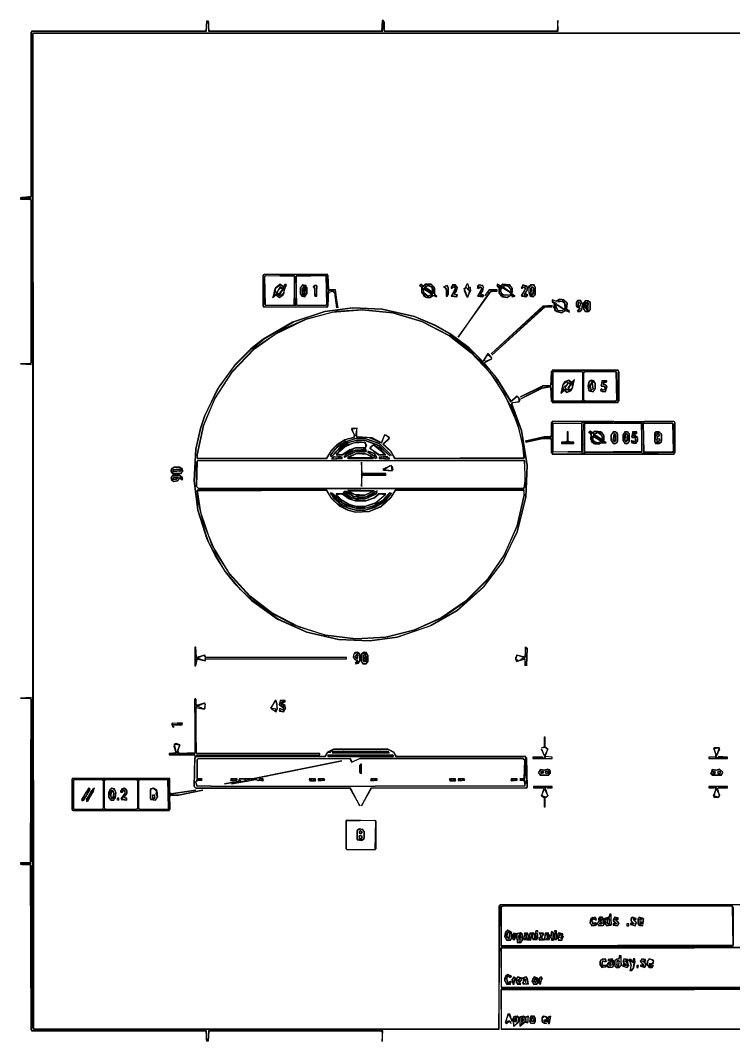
# Model space of a CAD drawing. Extents: x 57 to 2329, y 4 to 1645.
# Drawn here: x 57 to 1202, y 4 to 1645 of the extents above; entities that cross this region are included whole.
import ezdxf

# ---------------------------------------------------------------- set-up
doc = ezdxf.new("R2010")
doc.units = 0
doc.layers.add('CONTOURS', color=7, linetype='Continuous')

msp = doc.modelspace()

# ---------------------------------------------------------------- linework, layer by layer
at = {"layer": 'CONTOURS'}
for points in [[(920, 1645), (919, 1628), (642, 1628), (640, 1645), (638, 1645), (637, 1628), (360, 1628), (359, 1644), (356, 1644), (355, 1628), (75, 1628), (74, 1362), (57, 1360), (57, 1358), (72, 1358), (74, 1356), (74, 1095), (72, 1093), (57, 1093), (74, 1092), (74, 1359), (57, 1359), (59, 1361), (74, 1361), (74, 1626), (76, 1628), (356, 1628), (357, 1644), (359, 1643), (359, 1628), (639, 1628), (639, 1645), (641, 1643), (641, 1628), (921, 1628)], [(77, 1623), (79, 1625), (2327, 1625), (2329, 1623), (2329, 226), (2326, 224), (827, 224), (825, 24), (79, 24), (77, 26)], [(77, 1624), (78, 24), (826, 24), (826, 222), (828, 224), (2327, 225), (2329, 223), (2327, 221), (2082, 221), (2082, 91), (2329, 91), (2329, 1624)], [(447, 1235), (449, 1237), (549, 1237), (551, 1235), (552, 1212), (551, 1186), (548, 1184), (450, 1184), (447, 1186)], [(447, 1236), (447, 1185), (548, 1184), (551, 1185), (551, 1208), (559, 1210), (562, 1207), (565, 1183), (562, 1207), (559, 1210), (552, 1211), (562, 1212), (567, 1183), (563, 1212), (553, 1212), (551, 1214), (550, 1237)], [(451, 1235), (497, 1234), (496, 1187), (451, 1187), (449, 1189), (449, 1233)], [(449, 1234), (450, 1187), (549, 1188), (548, 1235), (500, 1235), (499, 1187), (497, 1188), (497, 1235)], [(500, 1234), (547, 1235), (549, 1233), (549, 1189), (547, 1187), (501, 1187)], [(484, 1221), (481, 1220), (478, 1214), (474, 1217), (468, 1206), (472, 1204), (466, 1204), (463, 1200), (466, 1214), (474, 1220), (478, 1218), (474, 1221), (466, 1215), (466, 1208), (462, 1200), (467, 1204), (473, 1200), (479, 1204)], [(475, 1216), (478, 1213), (472, 1205), (469, 1208)], [(480, 1215), (480, 1206), (472, 1202)], [(483, 1221), (484, 1219), (481, 1214), (479, 1216)], [(511, 1220), (517, 1216), (517, 1206), (513, 1201), (507, 1205), (507, 1216)], [(510, 1220), (507, 1216), (507, 1205), (509, 1202), (514, 1201), (517, 1206), (516, 1219)], [(512, 1217), (514, 1215), (514, 1206), (512, 1204), (510, 1206), (510, 1215)], [(511, 1217), (510, 1205), (513, 1204), (514, 1216)], [(530, 1219), (533, 1218), (532, 1202), (530, 1203), (530, 1216), (527, 1217)], [(529, 1219), (527, 1216), (530, 1215), (530, 1202), (533, 1202), (533, 1219)], [(700, 1221), (704, 1218), (702, 1216), (698, 1219)], [(698, 1219), (703, 1215), (701, 1210), (705, 1202), (709, 1200), (715, 1200), (720, 1203), (726, 1201), (722, 1206), (722, 1216), (717, 1221), (707, 1221), (704, 1218), (700, 1221)], [(702, 1216), (708, 1221), (716, 1221), (722, 1215), (722, 1205), (726, 1202), (719, 1203), (715, 1200), (709, 1200), (702, 1207)], [(713, 1219), (708, 1218), (704, 1213), (705, 1206), (712, 1202), (719, 1205), (720, 1208), (718, 1217)], [(707, 1216), (711, 1219), (717, 1217), (720, 1213), (720, 1208)], [(741, 1219), (744, 1216), (744, 1204), (742, 1202), (741, 1215), (737, 1217)], [(737, 1217), (741, 1214), (741, 1202), (743, 1202), (744, 1216), (743, 1219)], [(752, 1220), (759, 1216), (753, 1205), (758, 1204), (757, 1201), (750, 1203), (756, 1214), (755, 1217), (749, 1216)], [(751, 1220), (749, 1214), (753, 1217), (756, 1214), (749, 1202), (758, 1201), (759, 1204), (753, 1205), (757, 1209), (759, 1216), (756, 1220)], [(774, 1221), (770, 1211), (774, 1201), (776, 1201), (780, 1216), (777, 1216), (776, 1221)], [(779, 1216), (780, 1211), (775, 1201), (770, 1214), (773, 1216), (777, 1211), (776, 1215)], [(794, 1220), (791, 1218), (791, 1214), (794, 1220), (799, 1219), (801, 1216), (795, 1204), (801, 1203), (799, 1201), (792, 1203), (798, 1214), (795, 1217), (793, 1214), (796, 1217), (798, 1214), (791, 1202), (800, 1201), (801, 1204), (796, 1205), (800, 1210), (801, 1216), (800, 1219)], [(823, 1221), (823, 1218), (827, 1215), (826, 1207), (831, 1201), (839, 1200), (845, 1204), (847, 1201), (851, 1202), (846, 1206), (847, 1215), (843, 1220), (832, 1221), (828, 1218)], [(823, 1220), (828, 1217), (825, 1217)], [(826, 1214), (829, 1214), (828, 1210), (831, 1204), (841, 1204), (834, 1203), (830, 1206), (828, 1212), (831, 1216), (844, 1208), (845, 1204), (843, 1205), (844, 1203), (839, 1200), (830, 1202), (826, 1207)], [(829, 1218), (831, 1216), (829, 1214), (827, 1216)], [(829, 1218), (833, 1221), (842, 1220), (847, 1214), (847, 1208), (844, 1208), (845, 1212), (841, 1218), (835, 1219), (831, 1216)], [(832, 1217), (835, 1219), (840, 1218), (845, 1212), (844, 1208)], [(865, 1220), (871, 1217), (871, 1212), (866, 1204), (871, 1204), (870, 1201), (862, 1203), (868, 1212), (868, 1217), (862, 1215)], [(864, 1220), (862, 1214), (867, 1217), (868, 1213), (862, 1202), (870, 1201), (872, 1204), (867, 1206), (871, 1211), (871, 1218)], [(877, 1220), (873, 1217), (874, 1206), (876, 1202), (880, 1201), (884, 1204), (884, 1216), (882, 1220)], [(878, 1220), (881, 1220), (884, 1216), (884, 1205), (880, 1201), (874, 1206), (874, 1216)], [(879, 1217), (881, 1215), (881, 1206), (879, 1204), (877, 1207), (877, 1215)], [(878, 1217), (877, 1206), (880, 1204), (881, 1216)], [(704, 1212), (706, 1213), (718, 1205), (712, 1202), (705, 1207)], [(705, 1214), (710, 1214), (719, 1206)], [(823, 1212), (810, 1212), (803, 1203), (811, 1212), (822, 1211), (810, 1208), (760, 1136), (813, 1210), (823, 1210)], [(845, 1205), (851, 1202), (848, 1201)], [(591, 1183), (638, 1181), (690, 1169), (723, 1155), (746, 1142), (787, 1110), (819, 1074), (844, 1032), (855, 1041), (859, 1035), (857, 1032), (846, 1030), (862, 986), (871, 930), (869, 879), (855, 823), (832, 776), (801, 735), (758, 697), (713, 671), (662, 654), (618, 648), (568, 650), (517, 662), (471, 683), (429, 713), (411, 730), (386, 760), (370, 785), (357, 811), (342, 858), (336, 905), (339, 956), (346, 989), (353, 1010), (376, 1056), (402, 1091), (428, 1117), (448, 1133), (497, 1161), (546, 1177)], [(591, 1183), (546, 1177), (494, 1160), (447, 1133), (427, 1117), (402, 1092), (373, 1052), (353, 1010), (346, 989), (339, 956), (336, 905), (342, 858), (359, 806), (386, 759), (401, 740), (428, 713), (470, 683), (517, 662), (568, 650), (618, 648), (662, 654), (718, 673), (759, 697), (801, 734), (832, 775), (855, 823), (869, 879), (871, 930), (862, 986), (846, 1028), (848, 1031), (858, 1032), (858, 1038), (854, 1041), (845, 1033), (824, 1068), (802, 1095), (814, 1101), (804, 1097), (802, 1099), (808, 1108), (814, 1103), (809, 1109), (807, 1109), (800, 1097), (778, 1119), (747, 1142), (724, 1155), (690, 1169), (638, 1181)], [(911, 1187), (896, 1186), (813, 1109), (897, 1186), (911, 1186), (898, 1184), (814, 1107), (900, 1185), (911, 1185)], [(911, 1196), (911, 1193), (915, 1190), (915, 1180), (918, 1177), (926, 1175), (933, 1179), (939, 1176), (933, 1179), (934, 1181), (939, 1178), (934, 1181), (935, 1191), (930, 1196), (923, 1197), (917, 1194)], [(912, 1196), (918, 1194), (926, 1197), (932, 1194), (935, 1190), (934, 1182), (932, 1183), (931, 1192), (927, 1194), (920, 1193), (927, 1194), (931, 1191), (933, 1185), (930, 1181), (919, 1188), (931, 1180), (932, 1183), (933, 1179), (926, 1175), (919, 1177), (914, 1183), (915, 1190), (920, 1179), (929, 1179), (922, 1178), (917, 1183), (918, 1190), (912, 1193)], [(953, 1195), (956, 1195), (960, 1189), (959, 1181), (955, 1177), (952, 1178), (956, 1183), (950, 1186), (950, 1192)], [(952, 1195), (950, 1193), (950, 1185), (956, 1182), (952, 1177), (956, 1177), (959, 1180), (960, 1189), (957, 1195)], [(954, 1192), (957, 1190), (955, 1186), (953, 1187)], [(953, 1192), (953, 1186), (956, 1186), (957, 1190)], [(965, 1195), (969, 1195), (972, 1192), (972, 1180), (969, 1177), (965, 1177), (962, 1181), (962, 1191)], [(964, 1195), (962, 1181), (964, 1177), (970, 1177), (972, 1180), (972, 1193)], [(968, 1193), (965, 1190), (966, 1180), (969, 1180)], [(967, 1192), (969, 1191), (968, 1180), (965, 1182), (965, 1190)], [(341, 947), (351, 994), (369, 1037), (397, 1080), (433, 1117), (466, 1141), (516, 1165), (558, 1176), (606, 1180), (655, 1175), (702, 1161), (746, 1138), (781, 1111), (811, 1079), (835, 1043), (855, 998), (864, 962), (866, 942), (659, 941), (652, 953), (640, 964), (650, 973), (649, 976), (642, 979), (637, 966), (622, 974), (598, 976), (596, 978), (598, 990), (589, 989), (593, 979), (592, 975), (578, 971), (565, 963), (556, 954), (548, 941), (342, 941)], [(341, 947), (341, 941), (549, 941), (556, 953), (566, 963), (581, 972), (593, 975), (594, 978), (589, 988), (597, 990), (597, 976), (617, 975), (637, 966), (642, 978), (644, 979), (650, 974), (639, 964), (652, 952), (658, 941), (866, 941), (864, 962), (858, 988), (845, 1024), (820, 1068), (800, 1093), (782, 1111), (747, 1138), (702, 1161), (655, 1175), (606, 1180), (564, 1177), (516, 1165), (479, 1149), (432, 1117), (397, 1081), (369, 1038), (351, 994)], [(860, 1040), (897, 1058), (908, 1058), (908, 1056), (894, 1054), (861, 1037), (895, 1054), (908, 1056), (910, 1054), (911, 1031), (1017, 1031), (1018, 1080), (1017, 1083), (911, 1083), (910, 1060), (908, 1058), (896, 1058)], [(910, 1081), (912, 1083), (1016, 1083), (1018, 1080), (1018, 1034), (1016, 1031), (912, 1031), (910, 1033), (909, 1056)], [(914, 1081), (958, 1081), (960, 1079), (960, 1035), (958, 1033), (914, 1033), (912, 1035), (912, 1079)], [(912, 1080), (912, 1034), (914, 1033), (1015, 1034), (1014, 1081)], [(947, 1068), (942, 1063), (938, 1067), (931, 1064), (928, 1060), (925, 1046), (931, 1051), (934, 1047), (941, 1050), (944, 1054)], [(937, 1067), (942, 1063), (940, 1061), (936, 1063), (934, 1058), (931, 1057), (932, 1053), (930, 1051), (928, 1059)], [(946, 1067), (944, 1061), (942, 1063)], [(962, 1079), (964, 1081), (1013, 1081), (1015, 1079), (1015, 1035), (1013, 1033), (964, 1033), (962, 1035)], [(974, 1067), (980, 1062), (980, 1053), (976, 1048), (970, 1051), (969, 1057), (970, 1063)], [(974, 1067), (970, 1064), (970, 1050), (977, 1048), (980, 1053), (980, 1062), (978, 1066)], [(928, 1053), (930, 1051), (926, 1047)], [(942, 1063), (944, 1055), (935, 1047), (931, 1052), (939, 1052), (937, 1054)], [(938, 1063), (941, 1060), (935, 1051), (932, 1055)], [(975, 1064), (977, 1053), (974, 1051), (972, 1058)], [(975, 1064), (972, 1058), (973, 1051), (977, 1053)], [(992, 1066), (998, 1065), (993, 1063), (993, 1060), (996, 1060), (999, 1056), (996, 1048), (992, 1048), (989, 1051), (991, 1053), (992, 1051), (996, 1052), (996, 1056), (990, 1058)], [(991, 1066), (990, 1057), (994, 1057), (996, 1053), (994, 1051), (990, 1053), (989, 1050), (997, 1048), (999, 1056), (993, 1062), (999, 1064), (999, 1066)], [(868, 969), (898, 976), (910, 976), (910, 999), (912, 1001), (958, 1001), (959, 998), (912, 997), (912, 952), (959, 951), (958, 948), (912, 948), (910, 950), (910, 973), (896, 973), (869, 967), (896, 973), (909, 973), (911, 948), (1107, 948), (1108, 1000), (911, 1001), (909, 976), (898, 976)], [(912, 996), (914, 998), (959, 998), (960, 952), (914, 951), (912, 953)], [(961, 1000), (963, 998), (963, 951), (961, 949), (959, 951), (959, 998)], [(962, 999), (964, 1001), (1057, 1000), (1058, 950), (1054, 948), (964, 948), (963, 951), (1055, 951), (1055, 998)], [(962, 997), (1054, 998), (1055, 952), (963, 951)], [(970, 984), (974, 979), (974, 969), (978, 965), (998, 966), (993, 970), (994, 979), (990, 984), (980, 985), (976, 982), (972, 985)], [(976, 982), (980, 985), (989, 984), (994, 978), (994, 971), (991, 971), (992, 976), (988, 982), (983, 983), (978, 980)], [(1059, 1001), (1106, 1001), (1108, 999), (1108, 950), (1106, 948), (1058, 949), (1059, 951), (1105, 951), (1106, 953), (1105, 998), (1059, 998)], [(1058, 997), (1104, 998), (1106, 996), (1106, 953), (1104, 951), (1059, 951)], [(555, 947), (555, 945), (558, 945), (572, 960), (585, 967), (597, 970), (611, 970), (632, 962), (651, 945), (633, 962), (611, 970), (597, 970), (582, 966), (571, 960), (557, 945), (555, 946), (566, 959), (582, 969), (596, 973), (610, 973), (633, 965), (653, 946), (634, 965), (610, 973), (596, 973), (579, 968), (565, 959)], [(935, 984), (935, 969), (933, 967), (926, 967), (926, 965), (946, 965), (946, 967), (939, 967), (937, 969), (937, 984)], [(970, 983), (972, 984), (975, 981)], [(974, 980), (976, 982), (978, 980), (976, 972), (980, 967), (985, 966), (991, 970), (994, 969), (987, 964), (980, 964), (973, 972)], [(976, 977), (990, 969), (985, 966), (979, 968), (976, 972)], [(977, 979), (991, 970), (988, 970)], [(978, 980), (985, 983), (991, 978), (992, 973), (990, 972)], [(992, 967), (994, 969), (998, 966)], [(1010, 984), (1013, 984), (1016, 980), (1016, 969), (1013, 965), (1010, 965), (1006, 970), (1006, 979)], [(1009, 984), (1006, 979), (1006, 970), (1009, 965), (1013, 965), (1016, 968), (1016, 981), (1013, 984)], [(1011, 981), (1013, 979), (1013, 970), (1011, 968), (1009, 971)], [(1010, 981), (1009, 971), (1012, 968), (1013, 980)], [(1029, 984), (1032, 984), (1035, 980), (1035, 969), (1032, 965), (1029, 965), (1025, 970), (1025, 979)], [(1028, 984), (1025, 979), (1025, 970), (1028, 965), (1032, 965), (1035, 968), (1035, 981), (1032, 984)], [(1030, 981), (1032, 979), (1032, 970), (1030, 968), (1028, 971), (1028, 979)], [(1029, 981), (1028, 971), (1031, 968), (1032, 980)], [(1040, 984), (1039, 975), (1044, 974), (1045, 970), (1043, 968), (1038, 970), (1039, 966), (1044, 965), (1047, 966), (1048, 975), (1042, 980), (1047, 981), (1047, 984)], [(1041, 984), (1047, 983), (1042, 981), (1042, 978), (1048, 974), (1048, 969), (1044, 965), (1039, 967), (1040, 970), (1042, 968), (1045, 969), (1045, 974), (1039, 976)], [(1078, 984), (1083, 984), (1087, 980), (1087, 969), (1083, 965), (1076, 967), (1076, 982)], [(1077, 984), (1076, 967), (1077, 965), (1083, 965), (1087, 968), (1087, 980), (1083, 984)], [(1079, 978), (1080, 981), (1084, 979), (1081, 976)], [(1083, 981), (1079, 981), (1079, 975), (1083, 977)], [(1079, 972), (1082, 973), (1084, 970), (1080, 968)], [(1079, 973), (1079, 968), (1083, 968), (1084, 972)], [(613, 962), (611, 958), (595, 958), (586, 955), (574, 947), (564, 948), (578, 960), (592, 966), (609, 967)], [(612, 966), (598, 967), (583, 963), (571, 956), (564, 947), (575, 947), (595, 958), (612, 958)], [(612, 956), (589, 953), (581, 949), (577, 943), (596, 952), (613, 952)], [(613, 953), (596, 952), (585, 948), (579, 943), (577, 944), (582, 949), (596, 955), (611, 955)], [(615, 953), (625, 949), (629, 943), (615, 951), (624, 946), (627, 941), (630, 942), (626, 949)], [(618, 957), (624, 963), (643, 948), (633, 947)], [(618, 958), (632, 947), (644, 947), (635, 957), (624, 963)], [(926, 966), (935, 968), (945, 966)], [(340, 935), (342, 937), (551, 938), (866, 937), (868, 905), (867, 895), (864, 893), (343, 893), (340, 896)], [(340, 896), (343, 893), (866, 893), (868, 905), (867, 937), (551, 938), (341, 937)], [(557, 942), (561, 944), (574, 942), (560, 940)], [(557, 942), (557, 940), (574, 941), (574, 943), (570, 944)], [(583, 942), (597, 949), (614, 948), (624, 942)], [(583, 943), (583, 941), (624, 941), (621, 945), (610, 949), (597, 949)], [(633, 942), (637, 944), (650, 942), (648, 940)], [(633, 943), (633, 941), (650, 940), (646, 944)], [(299, 923), (304, 927), (313, 927), (318, 921), (314, 917), (303, 917), (299, 920)], [(299, 924), (299, 919), (302, 917), (315, 917), (318, 921), (317, 925), (313, 927), (304, 927)], [(302, 921), (304, 924), (315, 922), (313, 920)], [(302, 923), (302, 920), (315, 921), (312, 924)], [(605, 935), (605, 896), (606, 914), (644, 914), (644, 917), (606, 917)], [(653, 930), (639, 924), (640, 922), (654, 921)], [(655, 923), (653, 921), (640, 923), (651, 930), (654, 928)], [(299, 910), (303, 914), (312, 914), (317, 908), (313, 910), (309, 905), (303, 904)], [(299, 911), (299, 907), (303, 904), (310, 905), (313, 910), (315, 907), (318, 907), (317, 911), (312, 914), (302, 914)], [(302, 909), (304, 911), (309, 909), (306, 907)], [(302, 908), (307, 907), (311, 911), (303, 911)], [(605, 916), (643, 917), (644, 915), (606, 914)], [(341, 889), (548, 890), (556, 877), (569, 865), (583, 858), (595, 855), (617, 856), (637, 864), (652, 878), (660, 890), (865, 890), (866, 882), (855, 833), (834, 786), (807, 747), (772, 712), (733, 685), (689, 665), (644, 654), (596, 651), (547, 657), (505, 670), (461, 693), (426, 720), (393, 756), (370, 792), (351, 837), (343, 870)], [(341, 890), (346, 855), (364, 803), (393, 755), (425, 720), (460, 693), (495, 674), (547, 657), (596, 651), (644, 654), (689, 665), (734, 685), (773, 712), (807, 746), (834, 785), (855, 833), (866, 882), (866, 890), (659, 890), (652, 879), (636, 864), (617, 856), (595, 855), (583, 858), (566, 868), (556, 878), (549, 890)], [(644, 884), (632, 884), (625, 878), (612, 873), (591, 874), (575, 884), (577, 886), (586, 879), (596, 876), (611, 876), (629, 884), (630, 889), (611, 879), (592, 880), (580, 888), (577, 888), (575, 884), (564, 884), (564, 882), (572, 874), (585, 867), (597, 864), (610, 864), (629, 870)], [(577, 887), (579, 888), (592, 880), (605, 878), (618, 881), (628, 888), (630, 886), (615, 877), (596, 876), (587, 879)], [(583, 890), (584, 887), (597, 882), (610, 882), (625, 889)], [(583, 889), (625, 889), (610, 882), (593, 883)], [(555, 884), (556, 886), (566, 875), (582, 865), (596, 861), (611, 861), (630, 867), (639, 873), (651, 886), (653, 885), (633, 866), (611, 858), (596, 858), (584, 861), (571, 868)], [(555, 886), (560, 877), (570, 868), (584, 861), (596, 858), (611, 858), (626, 862), (641, 871), (653, 885), (650, 886), (638, 873), (623, 864), (611, 861), (596, 861), (575, 869), (559, 885)], [(564, 883), (574, 884), (585, 876), (595, 873), (612, 873), (626, 878), (633, 884), (644, 883), (628, 870), (610, 864), (597, 864), (585, 867), (573, 874)], [(337, 638), (337, 608), (339, 608), (340, 619), (354, 616), (355, 619), (581, 619), (581, 621), (355, 621), (353, 625), (340, 621), (339, 638)], [(338, 638), (339, 622), (341, 620), (338, 608)], [(354, 623), (353, 616), (341, 620), (351, 625)], [(597, 630), (602, 626), (602, 616), (598, 611), (595, 612), (599, 617), (596, 617), (592, 622), (593, 627)], [(598, 630), (594, 629), (592, 625), (593, 619), (599, 616), (595, 611), (600, 612), (602, 616), (602, 627)], [(598, 627), (595, 624), (596, 620), (599, 620)], [(597, 626), (599, 625), (598, 620), (595, 622)], [(609, 630), (615, 625), (615, 615), (612, 611), (608, 611), (605, 614), (605, 626)], [(609, 630), (605, 627), (605, 614), (607, 611), (613, 611), (615, 625), (613, 629)], [(610, 627), (612, 624), (612, 616), (610, 614), (608, 616), (608, 625)], [(609, 627), (608, 615), (611, 614), (612, 625)], [(868, 638), (868, 622), (854, 625), (853, 618), (854, 615), (867, 619), (868, 608), (868, 618), (866, 620), (868, 622), (869, 638), (871, 636), (870, 608), (871, 636)], [(853, 618), (853, 622), (856, 625), (866, 621), (858, 616)], [(57, 556), (72, 556), (74, 554), (74, 293), (72, 291), (57, 291), (57, 289), (72, 289), (74, 287), (75, 21), (355, 21), (356, 5), (359, 5), (360, 21), (636, 21), (638, 19), (638, 4), (639, 21), (359, 21), (358, 5), (356, 6), (356, 21), (76, 21), (74, 23), (73, 289), (74, 557)], [(296, 467), (296, 465), (337, 464), (336, 414), (339, 411), (586, 411), (602, 383), (587, 411), (339, 411), (336, 414), (337, 459), (340, 462), (547, 462), (551, 469), (555, 469), (560, 474), (647, 474), (656, 469), (660, 462), (868, 462), (870, 460), (871, 413), (868, 411), (620, 411), (605, 383), (621, 411), (871, 412), (869, 462), (661, 462), (657, 469), (647, 474), (560, 474), (550, 469), (546, 462), (341, 462), (340, 465), (538, 465), (538, 467), (340, 467), (339, 539), (338, 467), (337, 554), (339, 554), (339, 545), (341, 543), (339, 541), (352, 538), (354, 540), (354, 547), (352, 548), (340, 544), (339, 555), (337, 555), (337, 468), (312, 467), (310, 472), (313, 481), (307, 483), (304, 482), (307, 468)], [(354, 546), (352, 538), (341, 543), (352, 548)], [(467, 552), (469, 547), (469, 537), (467, 534), (467, 538), (459, 540)], [(466, 552), (459, 540), (468, 534), (470, 540), (468, 552)], [(475, 552), (482, 551), (476, 549), (476, 546), (479, 546), (483, 540), (479, 534), (473, 536), (474, 539), (479, 537), (480, 540), (479, 543), (473, 545)], [(474, 552), (473, 545), (480, 540), (478, 537), (473, 539), (473, 535), (480, 534), (483, 539), (482, 544), (476, 548), (482, 550), (482, 552)], [(300, 513), (302, 516), (317, 515), (316, 513)], [(300, 515), (301, 510), (304, 510), (301, 511), (302, 513), (317, 513), (317, 516)], [(900, 493), (898, 493), (898, 477), (894, 476), (900, 477), (904, 474), (899, 463), (894, 474), (900, 460), (881, 459), (881, 461), (896, 461), (880, 461), (880, 459), (911, 459), (911, 461), (900, 462), (904, 474), (900, 477)], [(296, 466), (307, 468), (304, 478), (305, 482), (313, 481), (309, 469), (311, 467), (337, 466)], [(1163, 461), (1163, 459), (1193, 459), (1193, 461), (1178, 462), (1193, 460), (1174, 460), (1180, 476), (1171, 476), (1174, 465), (1173, 461)], [(1179, 476), (1180, 474), (1175, 463), (1171, 475)], [(551, 463), (553, 465), (654, 465), (656, 463)], [(551, 464), (551, 462), (656, 462), (655, 465)], [(558, 470), (574, 470), (573, 468), (558, 468), (650, 468), (633, 469), (635, 471), (649, 470)], [(574, 469), (576, 471), (605, 470), (604, 468)], [(605, 470), (629, 471), (633, 469), (606, 468)], [(339, 421), (341, 424), (349, 424), (342, 423), (340, 425), (349, 426), (341, 427), (341, 457), (343, 459), (586, 459), (589, 453), (602, 459), (864, 459), (867, 456), (867, 427), (859, 426), (867, 425), (865, 423), (859, 424), (866, 424), (868, 422), (867, 415), (386, 414), (341, 415)], [(339, 421), (340, 415), (386, 414), (868, 415), (866, 426), (867, 456), (864, 459), (602, 459), (590, 453), (587, 459), (341, 458), (341, 426)], [(573, 455), (430, 426), (409, 426), (407, 422), (385, 418), (408, 422), (409, 424), (411, 423), (409, 424), (410, 426), (417, 426), (419, 423), (396, 418), (435, 425), (447, 423), (447, 426), (440, 426), (446, 426), (447, 424), (439, 423), (433, 427)], [(604, 450), (604, 435), (602, 437), (602, 448)], [(603, 450), (602, 437), (605, 435), (605, 450)], [(140, 426), (296, 427), (297, 377), (295, 375), (142, 375), (140, 377)], [(140, 376), (296, 375), (297, 398), (299, 400), (311, 400), (350, 408), (311, 400), (299, 400), (299, 402), (339, 408), (299, 402), (297, 404), (297, 427), (140, 427)], [(434, 425), (421, 422), (419, 424), (431, 427)], [(908, 439), (908, 435), (905, 432), (893, 432), (889, 436), (893, 441), (899, 440), (904, 442)], [(908, 440), (904, 442), (899, 440), (892, 441), (889, 436), (892, 432), (906, 432)], [(893, 436), (894, 438), (897, 437)], [(893, 438), (893, 435), (897, 436), (897, 438)], [(900, 437), (903, 439), (905, 436), (902, 435)], [(905, 438), (900, 438), (900, 436), (905, 435)], [(1185, 437), (1182, 432), (1169, 432), (1166, 435), (1169, 441), (1175, 440), (1180, 442)], [(1185, 437), (1180, 442), (1175, 440), (1168, 441), (1166, 434), (1168, 432), (1183, 432)], [(1169, 437), (1172, 438), (1173, 436), (1170, 435)], [(1169, 438), (1169, 435), (1173, 435), (1173, 438)], [(1179, 439), (1182, 437), (1180, 435), (1177, 436)], [(1182, 438), (1177, 438), (1177, 435), (1181, 435)], [(144, 425), (188, 425), (190, 423), (190, 379), (188, 377), (144, 377), (142, 379), (142, 423)], [(142, 424), (142, 378), (144, 377), (295, 378), (294, 425)], [(167, 412), (155, 393), (156, 391), (159, 392), (169, 409)], [(168, 411), (162, 398), (156, 391), (162, 404)], [(176, 412), (170, 406), (163, 390), (166, 391)], [(175, 411), (174, 406), (164, 391), (163, 393)], [(192, 423), (194, 425), (243, 425), (245, 423), (245, 379), (243, 377), (194, 377), (192, 379)], [(204, 411), (208, 409), (210, 404), (209, 395), (206, 392), (203, 392), (199, 397), (199, 405)], [(204, 411), (200, 408), (199, 397), (202, 392), (207, 392), (210, 404), (208, 410)], [(223, 411), (228, 407), (228, 403), (223, 396), (227, 395), (227, 392), (219, 394), (225, 403), (225, 407), (222, 408), (220, 405), (218, 407)], [(220, 410), (218, 405), (221, 405), (223, 408), (225, 404), (219, 393), (228, 392), (228, 395), (223, 396), (228, 402), (228, 408), (224, 411)], [(249, 425), (293, 425), (295, 423), (295, 379), (293, 377), (249, 377), (247, 379), (247, 423)], [(270, 411), (276, 407), (277, 397), (273, 392), (266, 394), (266, 409)], [(266, 410), (266, 393), (274, 392), (277, 397), (275, 402), (276, 408), (271, 411)], [(395, 424), (396, 426), (405, 425), (403, 423)], [(395, 426), (395, 423), (405, 424), (405, 426)], [(521, 425), (530, 426), (531, 424), (523, 423)], [(521, 426), (522, 423), (531, 423), (531, 426)], [(535, 425), (544, 426), (545, 424), (537, 423)], [(535, 426), (536, 423), (546, 424), (545, 426)], [(620, 424), (621, 426), (630, 425), (628, 423)], [(620, 426), (620, 423), (630, 424), (630, 426)], [(746, 425), (755, 426), (756, 424), (748, 423)], [(746, 426), (747, 423), (756, 423), (756, 426)], [(760, 425), (769, 426), (770, 424), (762, 423)], [(760, 426), (761, 423), (771, 424), (770, 426)], [(845, 424), (846, 426), (855, 425), (853, 423)], [(845, 426), (845, 423), (855, 424), (855, 426)], [(881, 414), (881, 412), (896, 412), (882, 412), (882, 414), (898, 413), (894, 399), (898, 396), (898, 381), (900, 381), (900, 396), (904, 399), (900, 413), (910, 414), (910, 412), (903, 412), (911, 412), (911, 414)], [(1163, 414), (1163, 412), (1172, 412), (1164, 412), (1164, 414), (1174, 413), (1171, 397), (1179, 397), (1180, 399), (1177, 410), (1174, 411), (1175, 414), (1192, 414), (1192, 412), (1178, 412), (1193, 412), (1193, 414)], [(204, 407), (207, 403), (205, 395), (202, 398), (202, 405)], [(203, 407), (202, 398), (203, 395), (206, 395), (207, 403), (206, 407)], [(213, 395), (212, 393), (215, 392), (215, 395)], [(269, 399), (272, 400), (273, 396), (270, 395)], [(269, 400), (269, 395), (273, 395), (273, 400)], [(899, 410), (904, 399), (902, 397), (894, 399)], [(1175, 410), (1180, 400), (1178, 397), (1170, 399)], [(580, 359), (626, 360), (628, 358), (628, 314), (626, 312), (582, 312), (580, 314)], [(580, 360), (580, 313), (627, 312), (628, 359)], [(601, 346), (606, 345), (609, 341), (609, 331), (605, 327), (598, 329), (598, 343)], [(601, 346), (598, 343), (598, 328), (605, 327), (609, 330), (609, 341), (607, 345)], [(603, 343), (606, 341), (604, 338), (601, 340)], [(602, 343), (601, 339), (604, 338), (606, 341)], [(601, 334), (604, 335), (606, 332), (602, 330)], [(601, 335), (601, 330), (605, 330), (606, 334)], [(57, 290), (74, 290), (71, 288), (60, 288)], [(829, 220), (832, 222), (1199, 222), (1202, 220), (1202, 159), (830, 158)], [(829, 221), (829, 158), (1202, 158), (1201, 222)], [(976, 204), (982, 201), (981, 199), (976, 201), (975, 198), (976, 193), (982, 193), (979, 190), (976, 190), (972, 195), (973, 201)], [(973, 202), (972, 195), (975, 190), (982, 191), (983, 195), (986, 190), (994, 191), (992, 204), (987, 204), (985, 200), (991, 200), (986, 198), (984, 194), (980, 195), (978, 193), (975, 198), (977, 201), (982, 199), (982, 202), (980, 204)], [(988, 204), (991, 204), (994, 200), (994, 192), (992, 190), (987, 190), (984, 194), (987, 198), (991, 199), (990, 201), (985, 201)], [(1006, 209), (1004, 209), (1002, 204), (995, 202), (998, 190), (1006, 191)], [(1005, 209), (1006, 192), (999, 190), (996, 194), (996, 200), (1003, 204)], [(1003, 202), (999, 200), (1000, 193), (1003, 193)], [(1001, 201), (1003, 200), (1002, 193), (999, 195)], [(1012, 204), (1017, 202), (1016, 200), (1012, 201), (1018, 194), (1015, 190), (1009, 192), (1010, 194), (1015, 193), (1009, 199)], [(1011, 204), (1009, 198), (1015, 194), (1009, 194), (1009, 191), (1016, 190), (1018, 195), (1012, 200), (1017, 200), (1017, 203)], [(1040, 204), (1038, 203), (1038, 197), (1043, 194), (1037, 194), (1037, 192), (1045, 190), (1046, 196), (1041, 200), (1046, 200), (1046, 202)], [(1041, 204), (1046, 201), (1041, 201), (1046, 195), (1044, 190), (1038, 192), (1039, 194), (1043, 193), (1038, 198), (1038, 202)], [(1051, 204), (1049, 202), (1049, 192), (1057, 190), (1052, 190), (1049, 193), (1049, 201), (1052, 204), (1058, 201), (1057, 196), (1053, 196), (1052, 200), (1054, 201), (1055, 199), (1055, 201), (1052, 201), (1052, 193), (1058, 193), (1052, 194), (1053, 196), (1058, 196), (1058, 202)], [(840, 183), (846, 179), (846, 170), (843, 167), (839, 167), (835, 173), (836, 179)], [(840, 183), (836, 180), (835, 173), (838, 167), (844, 167), (846, 169), (846, 180)], [(888, 182), (885, 182), (884, 168), (883, 177), (880, 179), (875, 178), (874, 167), (872, 178), (867, 179), (865, 168), (877, 167), (879, 176), (880, 168), (887, 168), (888, 176), (887, 178), (888, 170), (886, 168), (885, 181), (887, 182), (888, 180)], [(910, 181), (909, 171), (910, 167), (913, 167), (913, 179)], [(915, 182), (915, 180), (916, 182), (918, 181), (915, 177), (915, 168), (918, 168), (918, 182)], [(988, 196), (987, 193), (991, 193), (991, 196)], [(987, 194), (991, 195), (990, 193)], [(1031, 193), (1031, 190), (1034, 190), (1034, 193)], [(841, 180), (843, 178), (842, 170), (838, 173), (838, 177)], [(840, 180), (838, 173), (842, 169), (843, 179)], [(849, 178), (848, 168), (851, 168), (851, 175), (854, 178), (855, 163), (861, 163), (863, 166), (863, 177), (860, 179), (855, 177)], [(851, 178), (851, 169), (849, 168), (848, 176)], [(857, 179), (863, 176), (863, 166), (859, 162), (855, 164), (859, 165), (860, 168), (857, 167), (854, 170), (854, 175)], [(859, 176), (860, 171), (858, 170), (857, 174)], [(858, 176), (857, 170), (860, 170), (860, 176)], [(868, 179), (873, 175), (871, 167), (865, 169), (867, 176), (870, 175), (868, 174), (870, 173), (868, 169), (870, 169), (870, 176), (866, 177)], [(878, 179), (883, 176), (883, 169), (880, 169), (880, 176), (878, 176), (876, 167), (875, 177)], [(891, 179), (897, 177), (894, 172), (896, 167), (890, 168), (893, 174)], [(890, 179), (893, 175), (890, 167), (907, 168), (905, 179), (900, 178), (898, 167), (894, 170), (897, 178)], [(902, 179), (907, 175), (905, 167), (899, 169), (901, 176), (904, 175), (902, 174), (904, 173), (902, 169), (904, 169), (904, 176), (900, 177)], [(910, 180), (912, 179), (912, 167), (909, 171)], [(917, 178), (918, 169), (916, 168), (915, 176)], [(923, 179), (929, 173), (926, 167), (922, 167), (920, 170), (920, 176)], [(922, 179), (920, 177), (921, 167), (927, 167), (928, 177)], [(924, 176), (926, 174), (925, 170), (922, 172)], [(923, 176), (922, 172), (926, 170), (926, 175)], [(829, 154), (1451, 155), (1453, 152), (1452, 93), (1452, 153), (1454, 155), (1456, 153), (1456, 93), (1455, 152), (1457, 155), (2078, 155), (2079, 92), (830, 91)], [(829, 155), (829, 91), (2079, 91), (2079, 155)], [(988, 133), (992, 137), (995, 137), (998, 132), (998, 135), (996, 137), (989, 135), (988, 127), (991, 123), (998, 125), (1002, 123), (1009, 124), (1008, 137), (1001, 136), (1001, 133), (1003, 137), (1009, 135), (1009, 125), (1007, 123), (1003, 123), (1000, 126), (1003, 131), (1007, 132), (1006, 134), (1003, 134), (1006, 133), (1000, 129), (999, 125), (998, 127), (993, 126), (991, 128), (993, 134), (996, 132), (992, 134), (991, 127), (998, 126), (995, 123), (988, 127)], [(1021, 142), (1022, 126), (1020, 124), (1018, 126), (1019, 134), (1015, 134), (1015, 126), (1020, 124), (1015, 123), (1012, 126), (1012, 134), (1015, 137), (1019, 137)], [(1022, 142), (1019, 142), (1018, 137), (1012, 135), (1012, 125), (1014, 123), (1019, 123), (1022, 126)], [(1016, 134), (1019, 133), (1017, 126), (1015, 127)], [(1026, 137), (1025, 131), (1031, 127), (1025, 128), (1024, 125), (1032, 123), (1033, 130), (1028, 133), (1033, 133), (1033, 136)], [(1027, 137), (1033, 135), (1032, 133), (1028, 134), (1034, 127), (1031, 123), (1025, 125), (1026, 127), (1031, 127), (1025, 132)], [(1044, 137), (1042, 137), (1040, 131), (1038, 136), (1035, 136), (1038, 127), (1036, 118), (1039, 118), (1041, 121)], [(1043, 137), (1044, 132), (1041, 121), (1037, 118), (1038, 127), (1036, 135), (1041, 131)], [(1056, 137), (1061, 135), (1060, 133), (1056, 134), (1062, 128), (1059, 123), (1053, 126), (1059, 126), (1053, 133)], [(1055, 137), (1053, 132), (1059, 127), (1053, 127), (1053, 125), (1060, 123), (1062, 129), (1056, 133), (1061, 133), (1061, 136)], [(1068, 137), (1074, 134), (1072, 129), (1067, 129), (1068, 126), (1073, 125), (1071, 123), (1064, 127), (1064, 133)], [(1067, 137), (1064, 133), (1064, 126), (1067, 123), (1072, 123), (1074, 126), (1067, 128), (1074, 130), (1074, 135)], [(1004, 129), (1003, 126), (1006, 126), (1006, 129)], [(1047, 126), (1047, 123), (1049, 123), (1050, 126)], [(840, 112), (846, 108), (840, 109), (838, 106), (840, 98), (845, 100), (843, 96), (839, 96), (835, 102), (835, 106)], [(840, 112), (836, 109), (835, 102), (838, 96), (844, 96), (845, 101), (840, 99), (838, 106), (841, 109), (843, 107), (846, 109)], [(850, 108), (852, 106), (849, 97), (847, 104)], [(850, 108), (847, 104), (848, 96), (850, 96), (850, 103), (852, 105)], [(857, 108), (862, 105), (860, 101), (857, 102), (859, 105), (856, 103), (860, 96), (854, 98), (854, 105)], [(854, 106), (855, 96), (861, 96), (857, 100), (861, 101), (863, 106), (865, 105), (864, 97), (873, 96), (870, 108), (863, 106), (856, 108)], [(867, 108), (871, 106), (872, 99), (870, 96), (864, 98), (866, 103), (869, 102), (867, 101), (869, 99), (869, 104), (864, 106)], [(883, 108), (888, 105), (888, 98), (886, 96), (882, 96), (879, 101)], [(882, 108), (879, 103), (881, 96), (887, 96), (888, 106)], [(884, 105), (886, 103), (884, 99), (882, 101)], [(883, 105), (882, 100), (885, 99), (886, 104)], [(893, 108), (895, 106), (891, 97), (890, 105)], [(894, 108), (890, 105), (890, 97), (893, 97)], [(829, 87), (1451, 88), (1453, 85), (1453, 28), (1451, 24), (830, 24)], [(829, 88), (829, 24), (2079, 24), (2079, 88)], [(840, 48), (836, 34), (838, 33), (842, 37), (845, 33), (843, 37), (840, 37), (838, 34), (836, 35), (841, 48), (847, 36), (843, 48)], [(854, 45), (857, 42), (857, 36), (850, 29), (848, 40), (851, 45)], [(855, 45), (849, 44), (849, 29), (857, 35), (857, 43)], [(853, 42), (854, 37), (852, 36), (851, 40)], [(852, 42), (851, 36), (854, 36), (854, 42)], [(864, 45), (867, 42), (867, 35), (862, 33), (860, 29), (859, 43)], [(873, 45), (867, 43), (865, 45), (859, 44), (859, 29), (867, 35), (872, 34)], [(864, 42), (862, 42), (862, 35), (865, 38)], [(863, 42), (865, 40), (863, 36)], [(872, 45), (872, 35), (870, 34), (869, 43)], [(878, 45), (884, 42), (884, 36), (881, 33), (878, 33), (875, 37)], [(877, 45), (875, 41), (876, 34), (882, 33), (884, 35), (884, 42), (882, 45)], [(879, 42), (882, 40), (880, 36), (878, 38)], [(878, 42), (878, 37), (881, 36), (882, 40)], [(897, 45), (895, 43), (895, 35), (902, 33), (898, 33), (895, 36), (895, 42), (900, 45), (903, 40), (897, 38), (898, 36), (903, 36), (898, 37), (903, 39), (905, 33), (907, 33), (909, 45), (905, 44), (904, 38), (903, 43)], [(908, 45), (906, 34), (904, 38), (905, 43)]]:
    msp.add_lwpolyline(points, close=True, dxfattribs=at)

doc.saveas('drawing.dxf')
